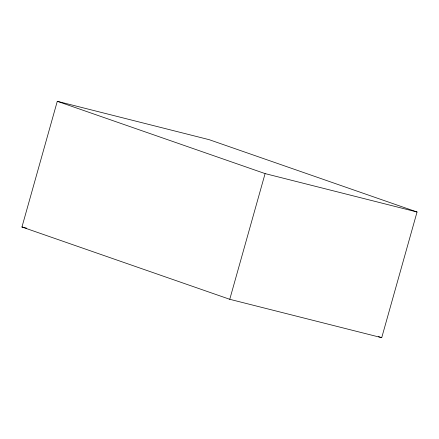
<?xml version="1.0" encoding="UTF-8"?>
<svg xmlns="http://www.w3.org/2000/svg" width="439" height="439" viewBox="0 0 439 439"><rect width="100%" height="100%" fill="white"/><g stroke="black" fill="none" stroke-linecap="round" stroke-linejoin="round"><path stroke-width="0.66" d="M21.95 227.001L57.284 101.299L209.238 139.701L417.05 211.999L381.716 337.701L229.762 299.299L21.95 227.001L26.592 228.176M229.762 299.299L265.096 173.597L57.284 101.299M265.096 173.597L417.05 211.999M378.478 336.576L381.716 337.701"/></g></svg>
